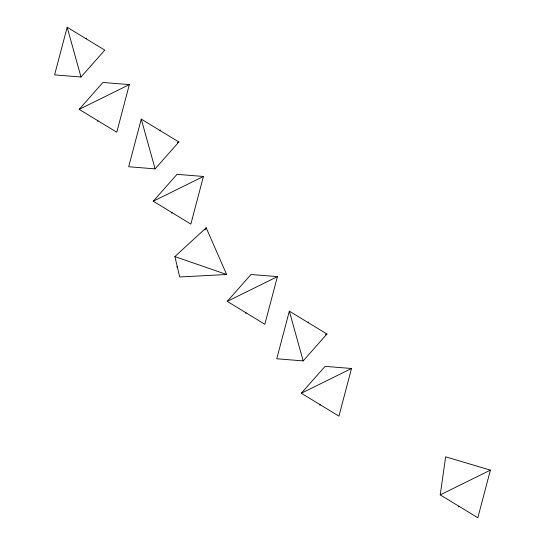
<?xml version="1.0" encoding="UTF-8"?>
<svg xmlns="http://www.w3.org/2000/svg" width="545" height="545" viewBox="0 0 545 545"><rect width="100%" height="100%" fill="white"/><g stroke="black" fill="none" stroke-linecap="round" stroke-linejoin="round"><path stroke-width="0.82" d="M440.224 494.874L445.653 456.826L490.405 470.124L477.829 517.75L440.224 494.874L490.405 470.124M67.171 27.25L54.595 74.876L81.007 77.015L104.776 50.126L67.171 27.25L81.007 77.015M129.349 84.604L116.766 132.231L79.168 109.354L102.93 82.465L129.349 84.604L79.168 109.354M141.264 119.11L128.681 166.736L155.1 168.875L178.862 141.986L141.264 119.11L155.1 168.875M203.435 176.464L190.859 224.09L153.254 201.214L177.023 174.325L203.435 176.464L153.254 201.214M277.419 276.635L264.843 324.261L227.238 301.385L251.007 274.496L277.419 276.635L227.238 301.385M289.334 311.141L276.758 358.767L303.177 360.906L326.939 334.017L289.334 311.141L303.177 360.906M351.511 368.502L338.935 416.121L301.331 393.245L325.093 366.356L351.511 368.502L301.331 393.245M85.974 38.688L86.267 38.082M97.671 121.399L97.964 120.792M160.06 130.548L160.359 129.942M171.764 213.259L172.056 212.652M245.747 313.43L246.04 312.823M308.136 322.579L308.429 321.979M319.84 405.289L320.133 404.683M458.733 506.918L459.026 506.312M204.975 230.031L206.173 227.796L226.645 274.496L179.707 276.976L174.884 256.586L206.173 227.796M177.343 142.736L178.862 141.986M325.42 334.766L326.939 334.017M176.662 267.03L177.295 266.778M174.884 256.586L226.645 274.496"/></g></svg>
